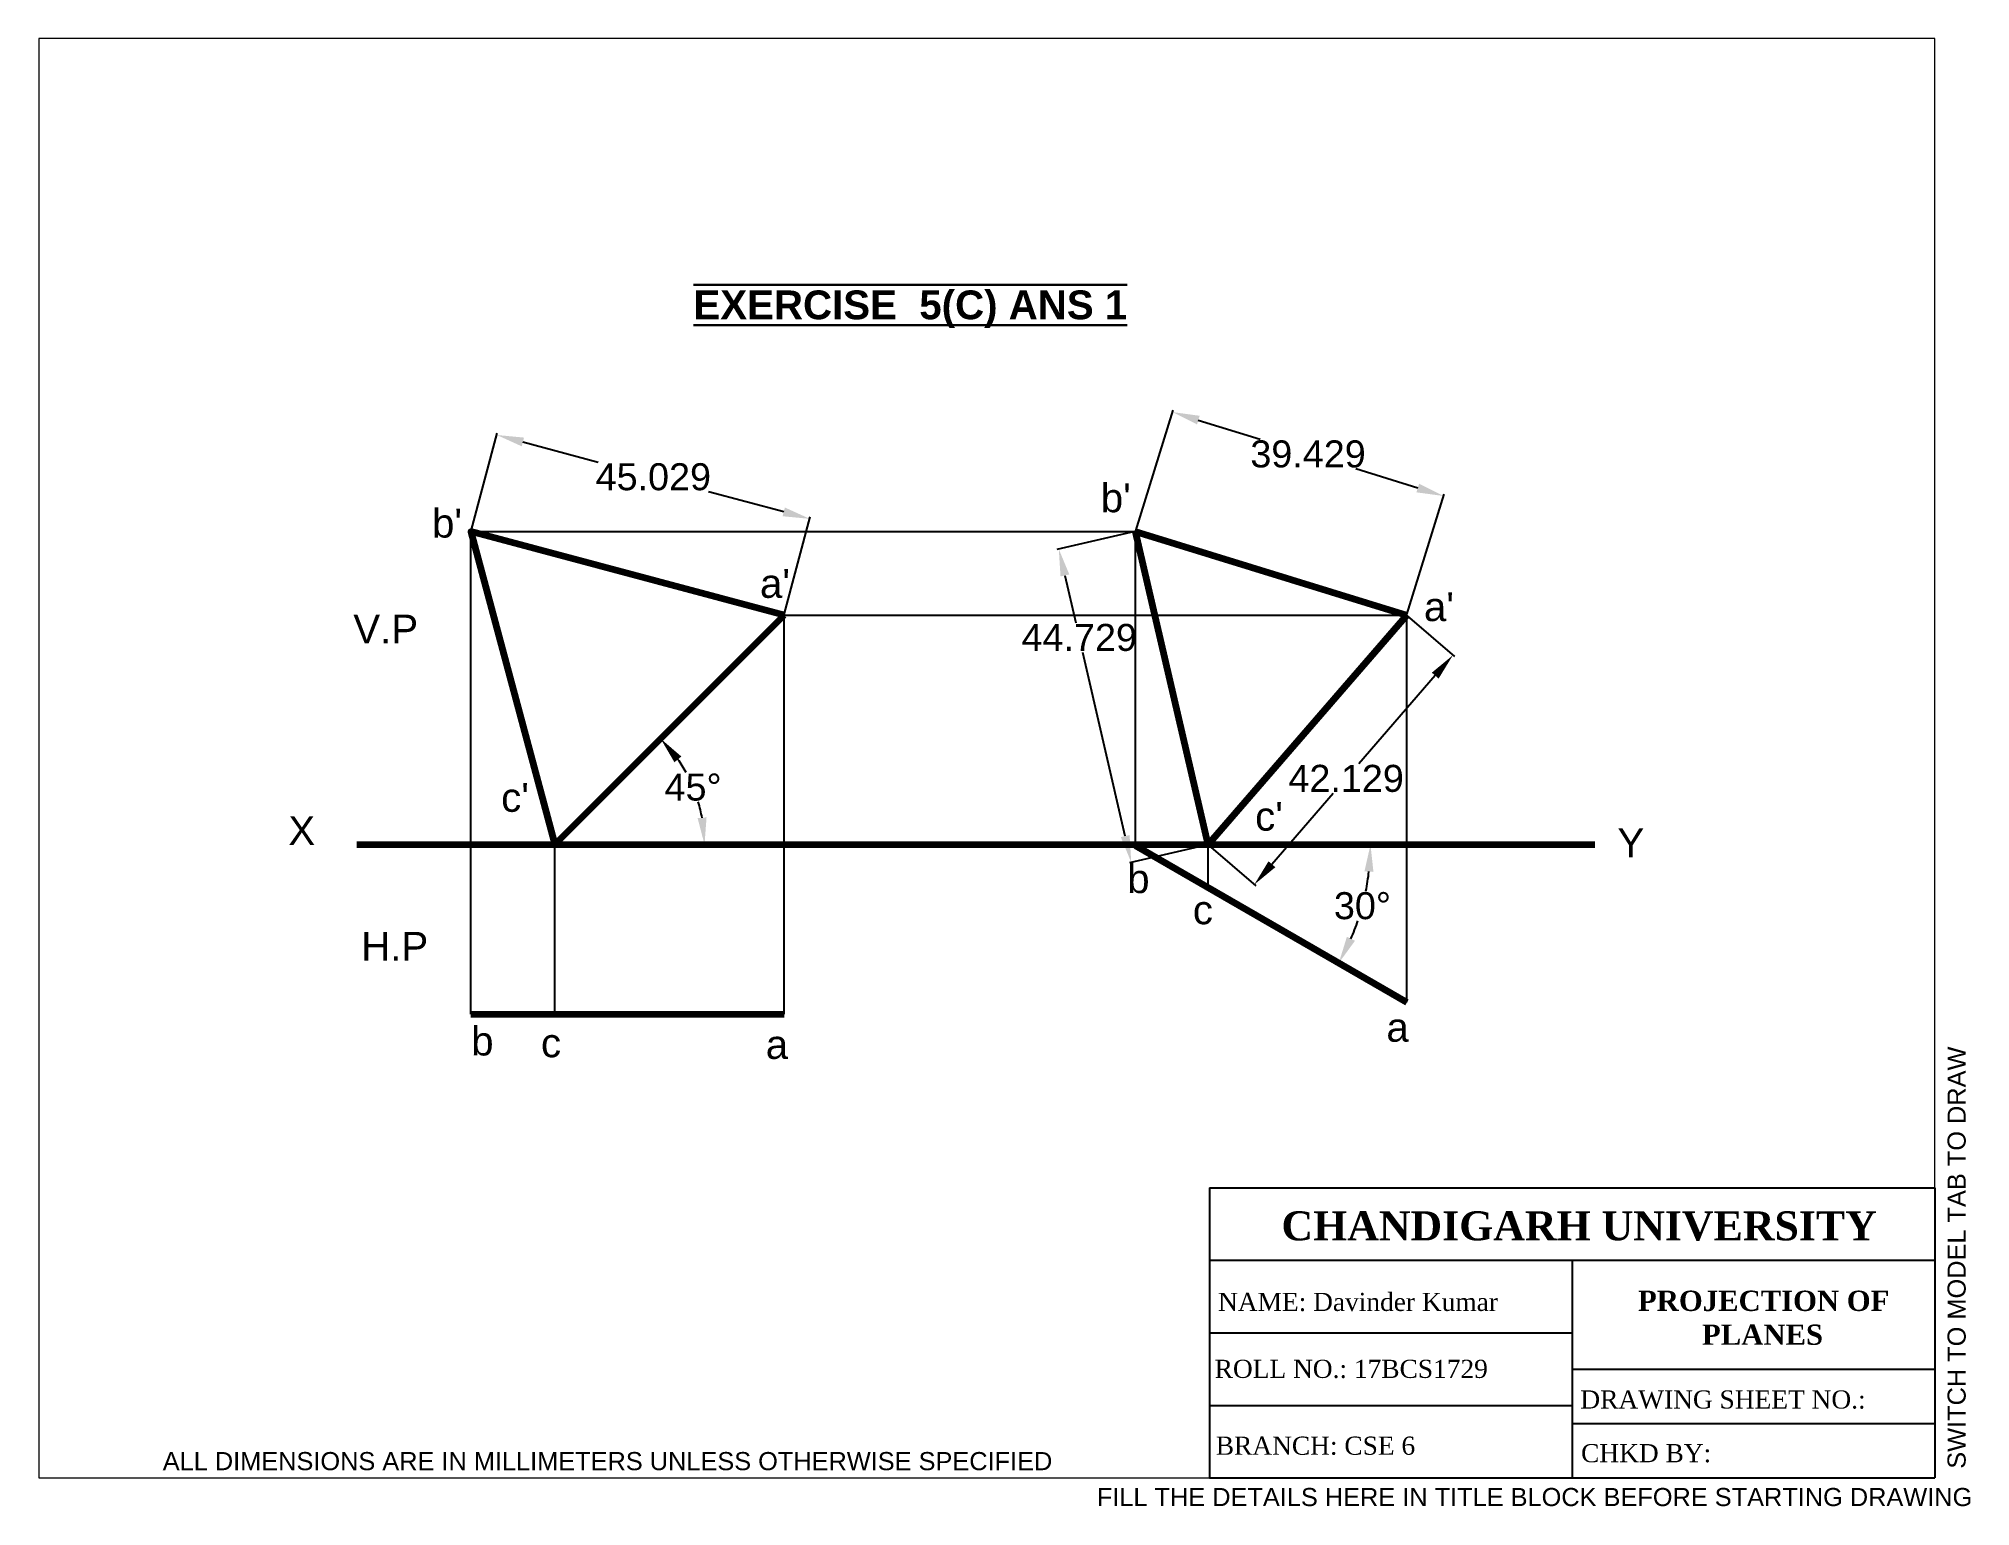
# Paper-space layout 'Layout1' of a CAD drawing. Header units: millimetres. Extents: x 0 to 266, y -4 to 198.
# The model-space entities are those that its viewports show. They can reach past a viewport. Long polylines and large blocks are cut down to what shows.
import ezdxf

# ---------------------------------------------------------------- set-up
doc = ezdxf.new("R2010")
doc.units = ezdxf.units.MM
doc.header["$PDMODE"] = 35
doc.linetypes.add('ACAD_ISO08W100', pattern=[36, 24, -3, 6, -3])
doc.layers.add('Comments', color=10, linetype='Continuous', lineweight=13, plot=False)
doc.layers.add('thick continuous', color=7, linetype='Continuous', lineweight=30)
doc.styles.get("Standard").update_dxf_attribs({"font": 'arial.ttf'})
doc.dimstyles.get("Standard").update_dxf_attribs({"dimtxt": 2.5, "dimasz": 2.5, "dimexe": 0.18, "dimexo": 0.0625, "dimgap": 0.09, "dimtad": 0, "dimtih": 1, "dimtoh": 1, "dimdec": 1, "dimzin": 0, "dimdsep": 46, "dimtxsty": 'Standard', "dimcen": 0.09, "dimadec": 0, "dimazin": 0, "dimtfac": 1, "dimtdec": 1, "dimtofl": 0, "dimtmove": 0, "dimatfit": 3, "dimfxl": 1, "dimtolj": 1, "dimtzin": 0, "dimarcsym": 0})

# ---------------------------------------------------------------- blocks, each defined once
blk = doc.blocks.new('*D15')
at = {"layer": 'Defpoints', "color": 0, "transparency": 16777216}
for p in [(187.81, 158.75), (145.05, 153.84), (182.69, 142.2)]:
    blk.add_point(p, dxfattribs=at)
at = {"layer": 'thick continuous', "color": 0, "lineweight": -2, "transparency": 16777216}
for p, q in [((145.07, 153.93), (150.25, 170.65)), ((153.75, 169.29), (162.36, 166.62)), ((184.23, 159.86), (175.62, 162.52)), ((182.72, 142.28), (187.89, 159.01))]:
    blk.add_line(p, q, dxfattribs=at)
at = {"layer": 'thick continuous', "color": 0, "transparency": 16777216}
for points in [[(153.94, 169.89), (153.57, 168.69), (150.17, 170.4)], [(184.41, 160.46), (184.04, 159.26), (187.81, 158.75)]]:
    blk.add_solid(points, dxfattribs=at)
at = {"layer": 'thick continuous', "color": 0, "lineweight": -3, "transparency": 16777216, "insert": (168.99, 164.57), "char_height": 3.75, "attachment_point": 5}
blk.add_mtext('\\A1;39.429', dxfattribs=at)
blk = doc.blocks.new('*D16')
at = {"layer": 'Defpoints', "color": 0, "transparency": 16777216}
for p in [(182.69, 142.2), (155.11, 110.34), (161.52, 104.79)]:
    blk.add_point(p, dxfattribs=at)
at = {"layer": 'thick continuous', "color": 0, "lineweight": -2, "transparency": 16777216}
for p, q in [((182.76, 142.13), (189.31, 136.47)), ((186.65, 133.81), (176.05, 121.57)), ((163.97, 107.62), (172.5, 117.47)), ((155.18, 110.28), (161.72, 104.61))]:
    blk.add_line(p, q, dxfattribs=at)
at = {"layer": 'thick continuous', "color": 0, "transparency": 16777216}
for points in [[(186.18, 134.22), (187.12, 133.4), (189.1, 136.64)], [(163.5, 108.03), (164.45, 107.21), (161.52, 104.79)]]:
    blk.add_solid(points, dxfattribs=at)
at = {"layer": 'thick continuous', "color": 0, "lineweight": -3, "transparency": 16777216, "insert": (174.28, 119.52), "char_height": 3.75, "attachment_point": 5}
blk.add_mtext('\\A1;42.129', dxfattribs=at)
blk = doc.blocks.new('*D17')
at = {"layer": 'Defpoints', "color": 0, "transparency": 16777216}
for p in [(145.05, 153.84), (155.11, 110.34), (144.44, 107.87)]:
    blk.add_point(p, dxfattribs=at)
at = {"layer": 'thick continuous', "color": 0, "lineweight": -2, "transparency": 16777216}
for p, q in [((144.95, 153.82), (134.12, 151.32)), ((135.23, 147.72), (136.75, 141.14)), ((143.6, 111.53), (137.7, 137.04)), ((155.01, 110.32), (144.18, 107.81))]:
    blk.add_line(p, q, dxfattribs=at)
at = {"layer": 'thick continuous', "color": 0, "transparency": 16777216}
for points in [[(135.84, 147.86), (134.62, 147.58), (134.38, 151.38)], [(144.21, 111.67), (142.99, 111.39), (144.44, 107.87)]]:
    blk.add_solid(points, dxfattribs=at)
at = {"layer": 'thick continuous', "color": 0, "lineweight": -3, "transparency": 16777216, "insert": (137.22, 139.09), "char_height": 3.75, "attachment_point": 5}
blk.add_mtext('\\A1;44.729', dxfattribs=at)
blk = doc.blocks.new('*D18')
at = {"layer": 'Defpoints', "color": 0, "transparency": 16777216}
for p in [(99.81, 155.58), (52.76, 153.84), (96.23, 142.2)]:
    blk.add_point(p, dxfattribs=at)
at = {"layer": 'thick continuous', "color": 0, "lineweight": -2, "transparency": 16777216}
for p, q in [((52.79, 153.93), (56.42, 167.48)), ((59.97, 166.25), (70.43, 163.45)), ((96.19, 156.55), (85.73, 159.35)), ((96.25, 142.29), (99.88, 155.84))]:
    blk.add_line(p, q, dxfattribs=at)
at = {"layer": 'thick continuous', "color": 0, "transparency": 16777216}
for points in [[(60.13, 166.86), (59.81, 165.65), (56.35, 167.22)], [(96.35, 157.15), (96.03, 155.94), (99.81, 155.58)]]:
    blk.add_solid(points, dxfattribs=at)
at = {"layer": 'thick continuous', "color": 0, "lineweight": -3, "transparency": 16777216, "insert": (78.08, 161.4), "char_height": 3.75, "attachment_point": 5}
blk.add_mtext('\\A1;45.029', dxfattribs=at)
blk = doc.blocks.new('*D26')
at = {"layer": 'Defpoints', "color": 0, "transparency": 16777216}
for p in [(36.92, 110.34), (145.05, 110.2), (208.8, 110.34), (175.68, 99.1), (182.69, 88.46)]:
    blk.add_point(p, dxfattribs=at)
at = {"layer": 'thick continuous', "color": 0, "lineweight": -2, "transparency": 16777216}
for start, end in [(348.6732, 353.4578), (336.5422, 341.2625)]:
    blk.add_arc((144.8, 110.34), 32.86, start, end, dxfattribs=at)
at = {"layer": 'thick continuous', "color": 0, "transparency": 16777216}
for points in [[(176.82, 106.63), (178.07, 106.56), (177.66, 110.34)], [(175.5, 96.98), (174.38, 97.54), (173.26, 93.91)]]:
    blk.add_solid(points, dxfattribs=at)
at = {"layer": 'thick continuous', "color": 0, "transparency": 16777216, "insert": (176.54, 101.84), "char_height": 3.75, "attachment_point": 5}
blk.add_mtext('\\A1;30°', dxfattribs=at)
blk = doc.blocks.new('*D27')
at = {"layer": 'Defpoints', "color": 0, "transparency": 16777216}
for p in [(96.23, 142.2), (84.48, 115.73), (36.92, 110.34), (64.41, 110.38), (208.8, 110.34)]:
    blk.add_point(p, dxfattribs=at)
at = {"layer": 'thick continuous', "color": 0, "lineweight": -2, "transparency": 16777216}
for start, end in [(28.7365, 34.6639), (10.3361, 16.534)]:
    blk.add_arc((64.37, 110.34), 20.82, start, end, dxfattribs=at)
at = {"layer": 'thick continuous', "color": 0, "transparency": 16777216}
for points in [[(81.01, 121.78), (81.97, 122.58), (79.09, 125.06)], [(85.47, 114.13), (84.23, 114.02), (85.19, 110.34)]]:
    blk.add_solid(points, dxfattribs=at)
at = {"layer": 'thick continuous', "color": 0, "transparency": 16777216, "insert": (83.6, 118.31), "char_height": 3.75, "attachment_point": 5}
blk.add_mtext('\\A1;45°', dxfattribs=at)

msp = doc.modelspace()

# ---------------------------------------------------------------- linework, layer by layer
at = {"layer": 'thick continuous', "lineweight": -3}
for p, q in [((52.76, 86.79), (52.76, 153.84)), ((52.76, 153.84), (145.05, 153.84)), ((145.05, 110.2), (145.05, 153.84)), ((96.23, 86.79), (96.23, 142.2)), ((96.23, 142.2), (182.69, 142.2)), ((182.69, 88.46), (182.69, 142.2)), ((64.41, 86.79), (64.41, 110.38)), ((155.11, 104.2), (155.11, 110.34))]:
    msp.add_line(p, q, dxfattribs=at)
at = {"layer": 'thick continuous', "lineweight": 100}
for p, q in [((145.05, 153.84), (182.69, 142.2)), ((155.11, 110.34), (145.05, 153.84)), ((182.69, 142.2), (155.11, 110.34)), ((36.92, 110.34), (208.8, 110.34)), ((145.05, 110.2), (182.69, 88.46)), ((52.76, 86.79), (96.23, 86.79))]:
    msp.add_line(p, q, dxfattribs=at)
msp.add_lwpolyline([(96.23, 142.2), (52.76, 153.84), (64.41, 110.38)], close=True, dxfattribs=at)

# ---------------------------------------------------------------- texts
at = {"layer": 'thick continuous', "char_height": 4, "attachment_point": 1}
for s, width, heights, insert in [('{\\fArial|b1|i0|c0|p34;\\L\\OEXERCISE  5(C) ANS 1}', 187.0943, [0], (83.65, 187.29)), ("b'", 6.9049, [0], (140.21, 160.5)), ("b'", 6.9049, [0], (47.35, 156.98)), ("a'", 6.9049, [0], (92.89, 148.61)), ("a'", 6.9049, [8.79], (185.08, 145.38)), ('V.P', 6.9049, [0], (36.42, 142.28)), ("c'", 6.9049, [0], (56.95, 118.9)), ("c'", 6.9049, [0], (161.64, 116.28)), ('X', 6.9049, [0], (27.4, 114.29)), ('Y', 6.9049, [0], (211.95, 112.6)), ('b', 6.9049, [0], (143.88, 107.62)), ('c', 6.9049, [0], (152.99, 103.29)), ('H.P', 6.9049, [0], (37.51, 98.22)), ('a', 6.9049, [0], (179.87, 86.98)), ('b', 6.9049, [0], (52.79, 85.07)), ('c', 6.9049, [0], (62.48, 84.82)), ('a', 6.9049, [0], (93.69, 84.59))]:
    msp.add_mtext_dynamic_manual_height_columns(s, width=width, gutter_width=12.5, heights=heights, dxfattribs=dict(at, insert=insert))

# ---------------------------------------------------------------- dimensions: what is measured, and where the dimension line sits
at = {"layer": 'thick continuous', "lineweight": -3}
for p1, p2, distance, picture, middle in [((145.05, 153.84), (182.69, 142.2), 17.33, '*D15', (168.99, 164.57)), ((52.76, 153.84), (96.23, 142.2), 13.85, '*D18', (78.08, 161.4))]:
    dim = msp.add_aligned_dim(p1=p1, p2=p2, distance=distance, text='<>29', dimstyle='Standard', override={"dimscale": 1.5}, dxfattribs=at)
    dim.commit()
    dim.dimension.update_dxf_attribs({"geometry": picture, "text_midpoint": middle})
for base, p1, p2, angle, picture, middle in [((144.443, 107.8743), (145.0462, 153.8423), (155.1056, 110.3399), 283.0201, '*D17', (137.2243, 139.0923)), ((161.52, 104.79), (182.69, 142.2), (155.11, 110.34), 229.1105, '*D16', (174.28, 119.52))]:
    dim = msp.add_linear_dim(base=base, p1=p1, p2=p2, angle=angle, text='<>29', dimstyle='Standard', override={"dimscale": 1.5}, dxfattribs=at)
    dim.commit()
    dim.dimension.update_dxf_attribs({"geometry": picture, "text_midpoint": middle, "dimtype": 161})
at = {"layer": 'thick continuous'}
for base, line2, picture, middle in [((84.48, 115.73), ((64.41, 110.38), (96.23, 142.2)), '*D27', (83.6, 118.31)), ((175.68, 99.1), ((145.05, 110.2), (182.69, 88.46)), '*D26', (176.54, 101.84))]:
    dim = msp.add_angular_dim_2l(base=base, line1=((36.92, 110.34), (208.8, 110.34)), line2=line2, dimstyle='Standard', override={"dimscale": 1.5}, dxfattribs=at)
    dim.commit()
    dim.dimension.update_dxf_attribs({"geometry": picture, "text_midpoint": middle})

psp = doc.layouts.get("Layout1")

# ---------------------------------------------------------------- linework, layer by layer
for p, q in [((161.41, 40), (261.41, 40)), ((161.41, 40), (161.41, 0)), ((261.41, 40), (261.41, 0)), ((161.41, 30), (261.41, 30)), ((161.41, 30), (194.27, 30)), ((211.41, 30), (211.41, 0)), ((161.41, 20), (211.41, 20)), ((211.41, 15), (261.41, 15)), ((161.41, 10), (211.41, 10)), ((211.41, 7.5), (261.41, 7.5)), ((161.41, 0), (261.41, 0))]:
    psp.add_line(p, q)

# ---------------------------------------------------------------- texts
at = {"attachment_point": 1}
for s, width, insert, char_height in [('\\pi0.35393;{\\fTimes New Roman|b1|i0|c0|p18;CHANDIGARH UNIVERSITY}', 80.8177, (170.98, 36.75), 4), ('\\pi6.38653;{\\fTimes New Roman|b1|i0|c0|p18;PROJECTION OF \\P\\pi15.21138;PLANES}', 46.4985, (214.1, 25.81), 2.8)]:
    psp.add_mtext_dynamic_manual_height_columns(s, width=width, gutter_width=40, heights=[0], dxfattribs=dict(at, insert=insert, char_height=char_height))
at = {"linetype": 'ACAD_ISO08W100', "lineweight": 100, "char_height": 2.5, "attachment_point": 1}
for s, width, insert in [('{\\fTimes New Roman|b0|i0|c0|p18;NAME: Davinder Kumar}', 45.3199, (162.59, 25.51)), ('{\\fTimes New Roman|b0|i0|c0|p18;ROLL NO.: 17BCS1729}', 45.3199, (162.13, 16.28)), ('{\\fTimes New Roman|b0|i0|c0|p18;DRAWING SHEET NO.:}', 45.3199, (212.54, 12.06)), ('{\\fTimes New Roman|b0|i0|c0|p18;BRANCH: CSE 6}', 45.3199, (162.28, 5.69)), ('{\\fTimes New Roman|b0|i0|c0|p18;CHKD BY: }', 47.9779, (212.64, 4.66))]:
    psp.add_mtext_dynamic_manual_height_columns(s, width=width, gutter_width=25, heights=[0], dxfattribs=dict(at, insert=insert))
at = {"layer": 'Comments'}
psp.add_text('SWITCH TO MODEL TAB TO DRAW', height=2.5, rotation=90, dxfattribs=at).set_placement((265.66, 1.26))
psp.add_text('FILL THE DETAILS HERE IN TITLE BLOCK BEFORE STARTING DRAWING', height=2.5, dxfattribs=at).set_placement((145.88, -3.89))
at = {"layer": 'thick continuous'}
psp.add_text('ALL DIMENSIONS ARE IN MILLIMETERS UNLESS OTHERWISE SPECIFIED', height=2.5, dxfattribs=at).set_placement((17.11, 1.06))

# ---------------------------------------------------------------- viewports
psp.add_viewport(center=(130.71, 99.21), size=(261.41, 198.4125), view_center_point=(124.38, 122.34), view_height=199.8402, dxfattribs=at)

doc.saveas('drawing.dxf')
